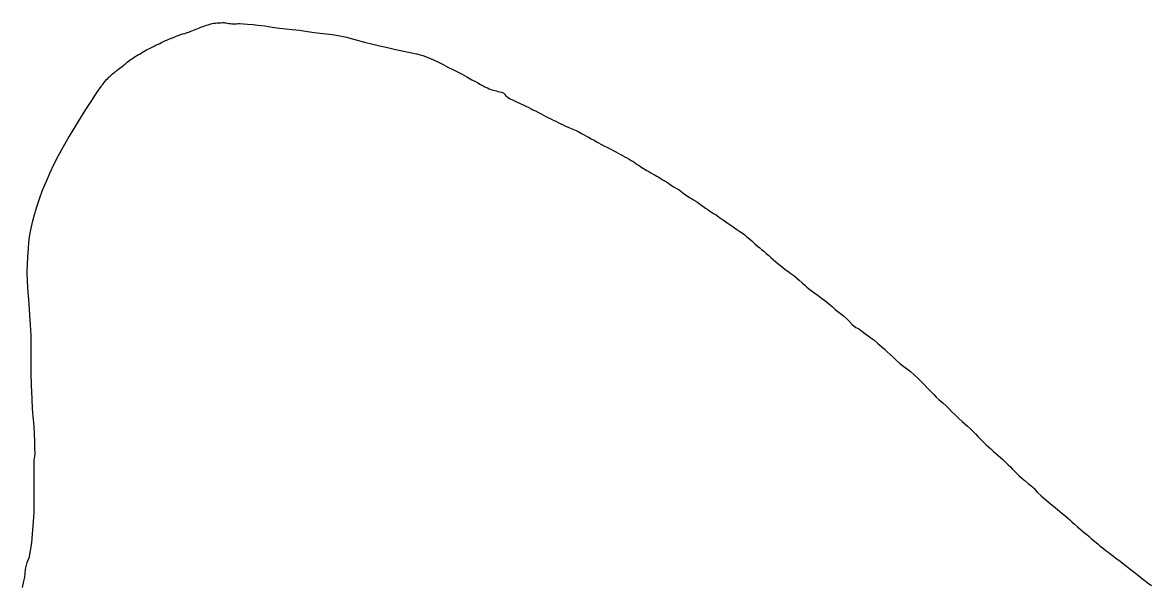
# Model space of a CAD drawing. Header units: inches. Extents: x 11258954 to 11313122, y 3645444 to 3695200.
# Drawn here: x 11305025 to 11310132, y 3669756 to 3672289 of the extents above; entities that cross this region are included whole.
import ezdxf

# ---------------------------------------------------------------- set-up
doc = ezdxf.new("R2010")
doc.units = ezdxf.units.IN
doc.header["$MEASUREMENT"] = 0
for name, color, linetype in [('CorporateLimit', 22, 'Continuous'), ('VotingPrecinct', 233, 'Continuous'), ('Ward', 133, 'Continuous')]:
    doc.layers.add(name, color=color, linetype=linetype)

msp = doc.modelspace()

# ---------------------------------------------------------------- linework, layer by layer
at = {"layer": 'CorporateLimit'}
msp.add_polyline3d([(11305025.25, 3669733, 0), (11305031.625, 3669761.625, 0), (11305035.25, 3669780.3125, 0), (11305039, 3669815.25, 0), (11305045.625, 3669846, 0), (11305056.25, 3669871, 0), (11305061.625, 3669900.4375, 0), (11305066.375, 3669935.5, 0), (11305076.375, 3670051.375, 0), (11305077.5, 3670073.75, 0), (11305078, 3670099.75, 0), (11305077.5, 3670161.75, 0), (11305077.5, 3670202.8125, 0), (11305077.5, 3670234.625, 0), (11305077.5, 3670272.1875, 0), (11305077.5, 3670306.875, 0), (11305082.125, 3670337.9375, 0), (11305081.375, 3670365.8125, 0), (11305080.5, 3670395.125, 0), (11305079.125, 3670426.625, 0), (11305077, 3670463.25, 0), (11305073.75, 3670506.625, 0), (11305070.625, 3670543.4375, 0), (11305068.125, 3670585.9375, 0), (11305065.75, 3670648.875, 0), (11305064.5, 3670704.0625, 0), (11305064.375, 3670755.625, 0), (11305064.75, 3670791.625, 0), (11305064.75, 3670830.0625, 0), (11305063.75, 3670873.3125, 0), (11305061.25, 3670922.0625, 0), (11305058, 3670965, 0), (11305054.375, 3671015, 0), (11305052.9065, 3671035.5, 0), (11305050.5, 3671069, 0), (11305047.375, 3671115.75, 0), (11305046.125, 3671160.3125, 0), (11305046.244, 3671165.6615, 0), (11305046.875, 3671194.0625, 0), (11305049, 3671229.4375, 0), (11305051.875, 3671266.375, 0), (11305054.125, 3671293.9375, 0), (11305057, 3671320.125, 0), (11305062.5, 3671351.0625, 0), (11305071.625, 3671391.1875, 0), (11305080.5, 3671424.6875, 0), (11305089.75, 3671455.5, 0), (11305101.875, 3671491.875, 0), (11305116.125, 3671530.5, 0), (11305133, 3671571.8125, 0), (11305150.125, 3671611.1875, 0), (11305166.875, 3671646.75, 0), (11305188.375, 3671687.6875, 0), (11305210.75, 3671728.25, 0), (11305230.5, 3671762.6875, 0), (11305265.455, 3671821.515, 0), (11305296.2495, 3671872.0385, 0), (11305313.75, 3671899.625, 0), (11305340.875, 3671941.1875, 0), (11305350.8445, 3671956.068, 0), (11305366.25, 3671979.0625, 0), (11305380.5, 3672000, 0), (11305382.5625, 3672002.3125, 0), (11305386.6565, 3672007.375, 0), (11305389.7815, 3672012.125, 0), (11305393.6875, 3672017.125, 0), (11305398.808, 3672023.599, 0), (11305399.125, 3672024, 0), (11305405.1875, 3672031.125, 0), (11305410.3125, 3672036.5625, 0), (11305415.2815, 3672041.3125, 0), (11305420.1875, 3672045.6875, 0), (11305426.3125, 3672051.125, 0), (11305432.719, 3672056.8125, 0), (11305438, 3672061.3125, 0), (11305442.0625, 3672064.5, 0), (11305447.1565, 3672068.5, 0), (11305452.594, 3672072.6875, 0), (11305459.094, 3672077.8125, 0), (11305465.1875, 3672082.5625, 0), (11305471, 3672087.125, 0), (11305476.9375, 3672091.6875, 0), (11305483.094, 3672096.5, 0), (11305488, 3672100.5, 0), (11305491.915, 3672103.848, 0), (11305492.5315, 3672104.375, 0), (11305498.25, 3672109.1875, 0), (11305504.4065, 3672114.125, 0), (11305510.7815, 3672118.875, 0), (11305516.9065, 3672123.1875, 0), (11305522.8125, 3672127.125, 0), (11305528.6875, 3672131.0625, 0), (11305534.875, 3672135.1875, 0), (11305540.219, 3672138.5, 0), (11305547.1565, 3672142.25, 0), (11305555.4065, 3672146.6875, 0), (11305563.8125, 3672151.5, 0), (11305571.125, 3672156.1875, 0), (11305578.094, 3672160.8125, 0), (11305585.219, 3672165.125, 0), (11305592.4375, 3672168.8125, 0), (11305599.844, 3672172.25, 0), (11305605.8125, 3672174.9375, 0), (11305612.1875, 3672178.0625, 0), (11305617.987, 3672181.0665, 0), (11305620.0315, 3672182.125, 0), (11305628.219, 3672186.3125, 0), (11305634.4065, 3672189.25, 0), (11305640.375, 3672192, 0), (11305646.4065, 3672194.9375, 0), (11305653.25, 3672198.5625, 0), (11305659.9375, 3672202.1875, 0), (11305665.219, 3672204.9375, 0), (11305672.0625, 3672207.9375, 0), (11305680.9065, 3672211.5625, 0), (11305690.219, 3672215.125, 0), (11305699.1565, 3672218.5, 0), (11305707.6875, 3672221.6875, 0), (11305716.625, 3672225.3125, 0), (11305725.25, 3672229, 0), (11305733.4375, 3672232.5, 0), (11305740.0315, 3672234.9375, 0), (11305748.4375, 3672237.3125, 0), (11305749.888, 3672237.7135, 0), (11305759.0625, 3672240.25, 0), (11305769.8125, 3672243.5, 0), (11305776.9375, 3672246, 0), (11305783.844, 3672248.6875, 0), (11305791.4375, 3672251.6875, 0), (11305799.0315, 3672254.6875, 0), (11305805.9375, 3672257.4375, 0), (11305811.219, 3672259.5, 0), (11305817.7815, 3672262.125, 0), (11305826.375, 3672265.5, 0), (11305835.219, 3672268.9375, 0), (11305842.625, 3672271.6875, 0), (11305849.875, 3672274.1875, 0), (11305858.0315, 3672276.9375, 0), (11305864.219, 3672279, 0), (11305869.7815, 3672280.75, 0), (11305873.625, 3672281.9375, 0), (11305877.5315, 3672283.0625, 0), (11305883.219, 3672284.5625, 0), (11305889.4375, 3672285.9375, 0), (11305898.094, 3672287, 0), (11305906.094, 3672287.1875, 0), (11305914.625, 3672287.5, 0), (11305922.6875, 3672288.25, 0), (11305930.3125, 3672288.9375, 0), (11305935.844, 3672288.9375, 0), (11305940, 3672288.25, 0), (11305945.719, 3672287.3125, 0), (11305951.844, 3672286.3125, 0), (11305958.9065, 3672285.1875, 0), (11305965.469, 3672284.3125, 0), (11305972.4375, 3672283.75, 0), (11305982.9375, 3672283.5, 0), (11305992.969, 3672283.6875, 0), (11305999.844, 3672284.125, 0), (11306000, 3672284.125, 0), (11306006.8125, 3672284.375, 0), (11306043.3125, 3672282.125, 0), (11306068.1875, 3672280.125, 0), (11306090.0625, 3672277.6875, 0), (11306120.6875, 3672273.5, 0), (11306154.75, 3672268.625, 0), (11306188.0315, 3672264.25, 0), (11306215.75, 3672261.1875, 0), (11306244.25, 3672258.25, 0), (11306278.6565, 3672254.1875, 0), (11306314.25, 3672249.1875, 0), (11306343.6565, 3672244.6875, 0), (11306371.719, 3672240.75, 0), (11306398.0315, 3672237.6875, 0), (11306425.594, 3672234.5, 0), (11306452.5315, 3672230.625, 0), (11306490.219, 3672222.6875, 0), (11306528.219, 3672212.5, 0), (11306572.5625, 3672200.4375, 0), (11306609.1875, 3672191.25, 0), (11306640.6875, 3672183.75, 0), (11306670.5315, 3672176.9375, 0), (11306705.625, 3672169, 0), (11306742.6565, 3672160.8125, 0), (11306778.2815, 3672153.375, 0), (11306806.9065, 3672147.5625, 0), (11306836.4065, 3672139.6875, 0), (11306871.344, 3672126.5, 0), (11306903.125, 3672111.75, 0), (11306928.5, 3672098.625, 0), (11306952.1565, 3672086.25, 0), (11306971.844, 3672076.5625, 0), (11306992.9065, 3672066.375, 0), (11307013.4065, 3672056, 0), (11307035.6875, 3672043.625, 0), (11307058.125, 3672030.5625, 0), (11307073.591, 3672021.809, 0), (11307084.4065, 3672015.6875, 0), (11307097.125, 3672008.4375, 0), (11307108.2815, 3672002.5, 0), (11307113.344, 3672000, 0), (11307119.625, 3671997.25, 0), (11307128.969, 3671993.0625, 0), (11307136.469, 3671989.625, 0), (11307143.0315, 3671986.875, 0), (11307148.469, 3671985.0625, 0), (11307154.844, 3671983.1875, 0), (11307161.219, 3671981.4375, 0), (11307168.469, 3671979.4375, 0), (11307175.6875, 3671977.5, 0), (11307184.219, 3671975.25, 0), (11307190.0625, 3671973.9375, 0), (11307195.0625, 3671972.8125, 0), (11307199.219, 3671971.25, 0), (11307202.125, 3671969.0625, 0), (11307205, 3671966.0625, 0), (11307207.625, 3671962.875, 0), (11307210.6565, 3671959.1875, 0), (11307214.0315, 3671955.75, 0), (11307218.8125, 3671952.0625, 0), (11307231.25, 3671944.4375, 0), (11307241.6565, 3671939.1875, 0), (11307251.219, 3671934.875, 0), (11307260.125, 3671930.625, 0), (11307269.844, 3671925.8125, 0), (11307279.219, 3671921.25, 0), (11307286.1565, 3671918, 0), (11307293.469, 3671914.5625, 0), (11307302.625, 3671910.25, 0), (11307315.344, 3671904.0625, 0), (11307325.5, 3671899.0625, 0), (11307334.4065, 3671894.6875, 0), (11307345.875, 3671889, 0), (11307358.75, 3671882.5, 0), (11307371.219, 3671875.875, 0), (11307381.5, 3671870.125, 0), (11307392.094, 3671864.25, 0), (11307405.1875, 3671857.5, 0), (11307418.094, 3671851.4375, 0), (11307428.844, 3671846.625, 0), (11307438.4065, 3671842.25, 0), (11307448.5, 3671837.1875, 0), (11307459.6565, 3671831.4375, 0), (11307470.7815, 3671825.875, 0), (11307482.0315, 3671820.8125, 0), (11307493.5625, 3671815.9375, 0), (11307507, 3671810.25, 0), (11307529.4375, 3671800.25, 0), (11307538.1875, 3671796.0625, 0), (11307545.5315, 3671792.1875, 0), (11307554.0315, 3671787.5625, 0), (11307562.594, 3671782.875, 0), (11307574, 3671776.6875, 0), (11307585.25, 3671770.625, 0), (11307598.1875, 3671763.5, 0), (11307611, 3671756.25, 0), (11307622.125, 3671749.8125, 0), (11307630.969, 3671744.6875, 0), (11307641.6565, 3671738.8125, 0), (11307655.094, 3671731.75, 0), (11307668.5625, 3671724.875, 0), (11307677.3125, 3671720.4375, 0), (11307686.094, 3671716, 0), (11307696.375, 3671710.6875, 0), (11307709.344, 3671703.8125, 0), (11307720.4375, 3671697.8125, 0), (11307729.969, 3671692.6875, 0), (11307738.9065, 3671687.875, 0), (11307749.1565, 3671682.25, 0), (11307759.344, 3671676.6875, 0), (11307769.0625, 3671671.25, 0), (11307778.6875, 3671665.5, 0), (11307789.9375, 3671658.3125, 0), (11307801.625, 3671650.4375, 0), (11307811.4375, 3671643.6875, 0), (11307820.344, 3671637.6875, 0), (11307826.9375, 3671633.5, 0), (11307834.3125, 3671629.0625, 0), (11307841.5315, 3671624.6875, 0), (11307849.5625, 3671619.8125, 0), (11307857.8125, 3671614.875, 0), (11307867.9375, 3671609.125, 0), (11307878.594, 3671603.4375, 0), (11307887.5315, 3671598.875, 0), (11307895.125, 3671594.6875, 0), (11307903.9065, 3671589.0625, 0), (11307913.875, 3671582.5, 0), (11307923.5315, 3671576.5, 0), (11307928.0315, 3671574, 0), (11307932.7815, 3671571.375, 0), (11307938.5315, 3671567.9375, 0), (11307948.594, 3671561, 0), (11307956.5315, 3671555, 0), (11307963.344, 3671550.125, 0), (11307972.844, 3671544.75, 0), (11307984.125, 3671538.75, 0), (11307994.9375, 3671532.3125, 0), (11308002.875, 3671526.375, 0), (11308010.625, 3671520, 0), (11308020.125, 3671512.6875, 0), (11308032.1565, 3671504.5, 0), (11308042.625, 3671498, 0), (11308052.125, 3671492.5, 0), (11308060.9065, 3671487.3125, 0), (11308070.5625, 3671481.3125, 0), (11308079.719, 3671475.125, 0), (11308086.875, 3671469.875, 0), (11308094.125, 3671464.375, 0), (11308103.125, 3671457.75, 0), (11308115.1565, 3671449.3125, 0), (11308125.25, 3671442.5, 0), (11308133.5, 3671437.125, 0), (11308141.6875, 3671431.875, 0), (11308151.719, 3671425.4375, 0), (11308162.6875, 3671418.5, 0), (11308178.5, 3671407.3125, 0), (11308196.1565, 3671394.9375, 0), (11308217.5, 3671380.125, 0), (11308233.219, 3671369.25, 0), (11308246.375, 3671360.1875, 0), (11308256.875, 3671353.125, 0), (11308270.1875, 3671344.0625, 0), (11308286.375, 3671332.375, 0), (11308294.114, 3671326.415, 0), (11308302.2815, 3671320.125, 0), (11308313.969, 3671310.375, 0), (11308325.344, 3671300.3125, 0), (11308338.6875, 3671288.375, 0), (11308350.4065, 3671278.0625, 0), (11308360.469, 3671269.3125, 0), (11308368.875, 3671262.125, 0), (11308378.2815, 3671254.25, 0), (11308389.5, 3671244.875, 0), (11308400.6565, 3671235.375, 0), (11308410.9375, 3671226.3125, 0), (11308421.125, 3671217.25, 0), (11308433.2815, 3671206.75, 0), (11308449.1565, 3671193.25, 0), (11308462.844, 3671181.75, 0), (11308474.875, 3671172.375, 0), (11308486.844, 3671163.875, 0), (11308500.7815, 3671154.125, 0), (11308514.469, 3671144.1875, 0), (11308526.75, 3671134.375, 0), (11308538.625, 3671123.875, 0), (11308552.4375, 3671111.375, 0), (11308563.8125, 3671101.125, 0), (11308573.625, 3671092.3125, 0), (11308581.25, 3671085.5625, 0), (11308593.094, 3671076.25, 0), (11308608.719, 3671065.0625, 0), (11308624.844, 3671053.75, 0), (11308640.25, 3671042.75, 0), (11308654.969, 3671031.5625, 0), (11308671.625, 3671018, 0), (11308687.969, 3671003.8125, 0), (11308702.0315, 3670991.3125, 0), (11308714.0315, 3670981.5625, 0), (11308725.844, 3670972.9375, 0), (11308739.7815, 3670962.1875, 0), (11308753.219, 3670950.375, 0), (11308766.1565, 3670936.3125, 0), (11308778.8125, 3670922.625, 0), (11308795.219, 3670909.8125, 0), (11308801.875, 3670905.9375, 0), (11308807.969, 3670902.6875, 0), (11308812.8125, 3670900.1875, 0), (11308820.6565, 3670894.8125, 0), (11308829.9375, 3670887.3125, 0), (11308839.4065, 3670879.625, 0), (11308851.25, 3670871, 0), (11308863.0315, 3670863, 0), (11308876.4065, 3670853, 0), (11308891.219, 3670840.4375, 0), (11308893.2245, 3670838.605, 0), (11308903.5315, 3670829.1875, 0), (11308913.4065, 3670820, 0), (11308923.9065, 3670810.6875, 0), (11308936.844, 3670799.25, 0), (11308949.8125, 3670787.4375, 0), (11308963.344, 3670774.375, 0), (11308976.6565, 3670761.625, 0), (11308992.7815, 3670747.8125, 0), (11309006.375, 3670737.3125, 0), (11309018.5, 3670728.4375, 0), (11309028.375, 3670721.4375, 0), (11309042.469, 3670710.3125, 0), (11309058.969, 3670695.625, 0), (11309075.1875, 3670680.25, 0), (11309088.969, 3670666.5625, 0), (11309102.4065, 3670652.75, 0), (11309117.969, 3670636.625, 0), (11309133.594, 3670620.375, 0), (11309138.5925, 3670615.192, 0), (11309147.1565, 3670606.3125, 0), (11309158.7815, 3670594.8125, 0), (11309172.4065, 3670582.4375, 0), (11309188.6565, 3670568, 0), (11309204.5625, 3670553.4375, 0), (11309217.1565, 3670541.0625, 0), (11309229.6875, 3670528.4375, 0), (11309244.75, 3670513.625, 0), (11309261.625, 3670497.5625, 0), (11309276.1565, 3670484.125, 0), (11309288.5625, 3670473.25, 0), (11309299.9065, 3670463.5, 0), (11309313.0625, 3670451.5625, 0), (11309325.75, 3670439.25, 0), (11309336.0625, 3670428.125, 0), (11309346.1565, 3670416.8125, 0), (11309358.344, 3670403.875, 0), (11309372.4065, 3670390.0625, 0), (11309384.7815, 3670378.5, 0), (11309395.1565, 3670369.0625, 0), (11309404.9065, 3670360.25, 0), (11309416.594, 3670349.6875, 0), (11309428.344, 3670339.25, 0), (11309448.0315, 3670321.9375, 0), (11309459.344, 3670311.6875, 0), (11309472.844, 3670299.1875, 0), (11309484.4375, 3670288.375, 0), (11309494.125, 3670278.875, 0), (11309502.3125, 3670270.375, 0), (11309511.75, 3670260.4375, 0), (11309521.3125, 3670250.5, 0), (11309533.25, 3670238.75, 0), (11309545.625, 3670227.5625, 0), (11309560.719, 3670214.875, 0), (11309574.875, 3670203.5625, 0), (11309587, 3670194, 0), (11309596.719, 3670185.6875, 0), (11309601.9065, 3670180.25, 0), (11309607.75, 3670173.3125, 0), (11309613.9065, 3670165.6875, 0), (11309634.0625, 3670147.5, 0), (11309656.4065, 3670127.9375, 0), (11309683.094, 3670105.5, 0), (11309696.3125, 3670094.6875, 0), (11309707.719, 3670085.5, 0), (11309716.6875, 3670078.3125, 0), (11309727, 3670069.75, 0), (11309739.7815, 3670058.8125, 0), (11309752.5, 3670047.6875, 0), (11309762.375, 3670039, 0), (11309772.1875, 3670030.25, 0), (11309783.875, 3670019.9375, 0), (11309798.0315, 3670007.375, 0), (11309810.0315, 3669996.75, 0), (11309820.094, 3669988.125, 0), (11309828.844, 3669981.0625, 0), (11309839.344, 3669972.6875, 0), (11309849.875, 3669964.125, 0), (11309860.25, 3669955.1875, 0), (11309870.375, 3669946.25, 0), (11309882.0625, 3669935.9375, 0), (11309890.75, 3669928.4375, 0), (11309898.4065, 3669921.9375, 0), (11309904.6875, 3669916.75, 0), (11309915.094, 3669908.875, 0), (11309928.0315, 3669899.5, 0), (11309940.875, 3669890.125, 0), (11309941.1515, 3669889.914, 0), (11309950.5315, 3669882.75, 0), (11309960.125, 3669875.1875, 0), (11309971.6565, 3669866.125, 0), (11309990.6875, 3669851.5, 0), (11310006.844, 3669839.3125, 0), (11310019.6565, 3669829.75, 0), (11310035.125, 3669817.875, 0), (11310054.1565, 3669802.8125, 0), (11310073.0625, 3669787.5625, 0), (11310085.4375, 3669777.4375, 0), (11310097.9065, 3669767.5, 0), (11310112.6565, 3669756.125, 0), (11310132.1565, 3669741.625, 0)], dxfattribs=at)
at = {"layer": 'VotingPrecinct'}
msp.add_polyline3d([(11305025.25, 3669733, 0), (11305031.625, 3669761.625, 0), (11305035.25, 3669780.3125, 0), (11305039, 3669815.25, 0), (11305045.625, 3669846, 0), (11305056.25, 3669871, 0), (11305061.625, 3669900.4375, 0), (11305066.375, 3669935.5, 0), (11305076.375, 3670051.375, 0), (11305077.5, 3670073.75, 0), (11305078, 3670099.75, 0), (11305077.5, 3670161.75, 0), (11305077.5, 3670202.8125, 0), (11305077.5, 3670234.625, 0), (11305077.5, 3670272.1875, 0), (11305077.5, 3670306.875, 0), (11305082.125, 3670337.9375, 0), (11305081.375, 3670365.8125, 0), (11305080.5, 3670395.125, 0), (11305079.125, 3670426.625, 0), (11305077, 3670463.25, 0), (11305073.75, 3670506.625, 0), (11305070.625, 3670543.4375, 0), (11305068.125, 3670585.9375, 0), (11305065.75, 3670648.875, 0), (11305064.5, 3670704.0625, 0), (11305064.375, 3670755.625, 0), (11305064.75, 3670791.625, 0), (11305064.75, 3670830.0625, 0), (11305063.75, 3670873.3125, 0), (11305061.25, 3670922.0625, 0), (11305058, 3670965, 0), (11305054.375, 3671015, 0), (11305052.9065, 3671035.5, 0), (11305050.5, 3671069, 0), (11305047.375, 3671115.75, 0), (11305046.125, 3671160.3125, 0), (11305046.244, 3671165.6615, 0), (11305046.875, 3671194.0625, 0), (11305049, 3671229.4375, 0), (11305051.875, 3671266.375, 0), (11305054.125, 3671293.9375, 0), (11305057, 3671320.125, 0), (11305062.5, 3671351.0625, 0), (11305071.625, 3671391.1875, 0), (11305080.5, 3671424.6875, 0), (11305089.75, 3671455.5, 0), (11305101.875, 3671491.875, 0), (11305116.125, 3671530.5, 0), (11305133, 3671571.8125, 0), (11305150.125, 3671611.1875, 0), (11305166.875, 3671646.75, 0), (11305188.375, 3671687.6875, 0), (11305210.75, 3671728.25, 0), (11305230.5, 3671762.6875, 0), (11305265.455, 3671821.515, 0), (11305296.2495, 3671872.0385, 0), (11305313.75, 3671899.625, 0), (11305340.875, 3671941.1875, 0), (11305350.8445, 3671956.068, 0), (11305366.25, 3671979.0625, 0), (11305380.5, 3672000, 0), (11305382.5625, 3672002.3125, 0), (11305386.6565, 3672007.375, 0), (11305389.7815, 3672012.125, 0), (11305393.6875, 3672017.125, 0), (11305398.808, 3672023.599, 0), (11305399.125, 3672024, 0), (11305405.1875, 3672031.125, 0), (11305410.3125, 3672036.5625, 0), (11305415.2815, 3672041.3125, 0), (11305420.1875, 3672045.6875, 0), (11305426.3125, 3672051.125, 0), (11305432.719, 3672056.8125, 0), (11305438, 3672061.3125, 0), (11305442.0625, 3672064.5, 0), (11305447.1565, 3672068.5, 0), (11305452.594, 3672072.6875, 0), (11305459.094, 3672077.8125, 0), (11305465.1875, 3672082.5625, 0), (11305471, 3672087.125, 0), (11305476.9375, 3672091.6875, 0), (11305483.094, 3672096.5, 0), (11305488, 3672100.5, 0), (11305491.915, 3672103.848, 0), (11305492.5315, 3672104.375, 0), (11305498.25, 3672109.1875, 0), (11305504.4065, 3672114.125, 0), (11305510.7815, 3672118.875, 0), (11305516.9065, 3672123.1875, 0), (11305522.8125, 3672127.125, 0), (11305528.6875, 3672131.0625, 0), (11305534.875, 3672135.1875, 0), (11305540.219, 3672138.5, 0), (11305547.1565, 3672142.25, 0), (11305555.4065, 3672146.6875, 0), (11305563.8125, 3672151.5, 0), (11305571.125, 3672156.1875, 0), (11305578.094, 3672160.8125, 0), (11305585.219, 3672165.125, 0), (11305592.4375, 3672168.8125, 0), (11305599.844, 3672172.25, 0), (11305605.8125, 3672174.9375, 0), (11305612.1875, 3672178.0625, 0), (11305617.987, 3672181.0665, 0), (11305620.0315, 3672182.125, 0), (11305628.219, 3672186.3125, 0), (11305634.4065, 3672189.25, 0), (11305640.375, 3672192, 0), (11305646.4065, 3672194.9375, 0), (11305653.25, 3672198.5625, 0), (11305659.9375, 3672202.1875, 0), (11305665.219, 3672204.9375, 0), (11305672.0625, 3672207.9375, 0), (11305680.9065, 3672211.5625, 0), (11305690.219, 3672215.125, 0), (11305699.1565, 3672218.5, 0), (11305707.6875, 3672221.6875, 0), (11305716.625, 3672225.3125, 0), (11305725.25, 3672229, 0), (11305733.4375, 3672232.5, 0), (11305740.0315, 3672234.9375, 0), (11305748.4375, 3672237.3125, 0), (11305749.888, 3672237.7135, 0), (11305759.0625, 3672240.25, 0), (11305769.8125, 3672243.5, 0), (11305776.9375, 3672246, 0), (11305783.844, 3672248.6875, 0), (11305791.4375, 3672251.6875, 0), (11305799.0315, 3672254.6875, 0), (11305805.9375, 3672257.4375, 0), (11305811.219, 3672259.5, 0), (11305817.7815, 3672262.125, 0), (11305826.375, 3672265.5, 0), (11305835.219, 3672268.9375, 0), (11305842.625, 3672271.6875, 0), (11305849.875, 3672274.1875, 0), (11305858.0315, 3672276.9375, 0), (11305864.219, 3672279, 0), (11305869.7815, 3672280.75, 0), (11305873.625, 3672281.9375, 0), (11305877.5315, 3672283.0625, 0), (11305883.219, 3672284.5625, 0), (11305889.4375, 3672285.9375, 0), (11305898.094, 3672287, 0), (11305906.094, 3672287.1875, 0), (11305914.625, 3672287.5, 0), (11305922.6875, 3672288.25, 0), (11305930.3125, 3672288.9375, 0), (11305935.844, 3672288.9375, 0), (11305940, 3672288.25, 0), (11305945.719, 3672287.3125, 0), (11305951.844, 3672286.3125, 0), (11305958.9065, 3672285.1875, 0), (11305965.469, 3672284.3125, 0), (11305972.4375, 3672283.75, 0), (11305982.9375, 3672283.5, 0), (11305992.969, 3672283.6875, 0), (11305999.844, 3672284.125, 0), (11306000, 3672284.125, 0), (11306006.8125, 3672284.375, 0), (11306043.3125, 3672282.125, 0), (11306068.1875, 3672280.125, 0), (11306090.0625, 3672277.6875, 0), (11306120.6875, 3672273.5, 0), (11306154.75, 3672268.625, 0), (11306188.0315, 3672264.25, 0), (11306215.75, 3672261.1875, 0), (11306244.25, 3672258.25, 0), (11306278.6565, 3672254.1875, 0), (11306314.25, 3672249.1875, 0), (11306343.6565, 3672244.6875, 0), (11306371.719, 3672240.75, 0), (11306398.0315, 3672237.6875, 0), (11306425.594, 3672234.5, 0), (11306452.5315, 3672230.625, 0), (11306490.219, 3672222.6875, 0), (11306528.219, 3672212.5, 0), (11306572.5625, 3672200.4375, 0), (11306609.1875, 3672191.25, 0), (11306640.6875, 3672183.75, 0), (11306670.5315, 3672176.9375, 0), (11306705.625, 3672169, 0), (11306742.6565, 3672160.8125, 0), (11306778.2815, 3672153.375, 0), (11306806.9065, 3672147.5625, 0), (11306836.4065, 3672139.6875, 0), (11306871.344, 3672126.5, 0), (11306903.125, 3672111.75, 0), (11306928.5, 3672098.625, 0), (11306952.1565, 3672086.25, 0), (11306971.844, 3672076.5625, 0), (11306992.9065, 3672066.375, 0), (11307013.4065, 3672056, 0), (11307035.6875, 3672043.625, 0), (11307058.125, 3672030.5625, 0), (11307073.591, 3672021.809, 0), (11307084.4065, 3672015.6875, 0), (11307097.125, 3672008.4375, 0), (11307108.2815, 3672002.5, 0), (11307113.344, 3672000, 0), (11307119.625, 3671997.25, 0), (11307128.969, 3671993.0625, 0), (11307136.469, 3671989.625, 0), (11307143.0315, 3671986.875, 0), (11307148.469, 3671985.0625, 0), (11307154.844, 3671983.1875, 0), (11307161.219, 3671981.4375, 0), (11307168.469, 3671979.4375, 0), (11307175.6875, 3671977.5, 0), (11307184.219, 3671975.25, 0), (11307190.0625, 3671973.9375, 0), (11307195.0625, 3671972.8125, 0), (11307199.219, 3671971.25, 0), (11307202.125, 3671969.0625, 0), (11307205, 3671966.0625, 0), (11307207.625, 3671962.875, 0), (11307210.6565, 3671959.1875, 0), (11307214.0315, 3671955.75, 0), (11307218.8125, 3671952.0625, 0), (11307231.25, 3671944.4375, 0), (11307241.6565, 3671939.1875, 0), (11307251.219, 3671934.875, 0), (11307260.125, 3671930.625, 0), (11307269.844, 3671925.8125, 0), (11307279.219, 3671921.25, 0), (11307286.1565, 3671918, 0), (11307293.469, 3671914.5625, 0), (11307302.625, 3671910.25, 0), (11307315.344, 3671904.0625, 0), (11307325.5, 3671899.0625, 0), (11307334.4065, 3671894.6875, 0), (11307345.875, 3671889, 0), (11307358.75, 3671882.5, 0), (11307371.219, 3671875.875, 0), (11307381.5, 3671870.125, 0), (11307392.094, 3671864.25, 0), (11307405.1875, 3671857.5, 0), (11307418.094, 3671851.4375, 0), (11307428.844, 3671846.625, 0), (11307438.4065, 3671842.25, 0), (11307448.5, 3671837.1875, 0), (11307459.6565, 3671831.4375, 0), (11307470.7815, 3671825.875, 0), (11307482.0315, 3671820.8125, 0), (11307493.5625, 3671815.9375, 0), (11307507, 3671810.25, 0), (11307529.4375, 3671800.25, 0), (11307538.1875, 3671796.0625, 0), (11307545.5315, 3671792.1875, 0), (11307554.0315, 3671787.5625, 0), (11307562.594, 3671782.875, 0), (11307574, 3671776.6875, 0), (11307585.25, 3671770.625, 0), (11307598.1875, 3671763.5, 0), (11307611, 3671756.25, 0), (11307622.125, 3671749.8125, 0), (11307630.969, 3671744.6875, 0), (11307641.6565, 3671738.8125, 0), (11307655.094, 3671731.75, 0), (11307668.5625, 3671724.875, 0), (11307677.3125, 3671720.4375, 0), (11307686.094, 3671716, 0), (11307696.375, 3671710.6875, 0), (11307709.344, 3671703.8125, 0), (11307720.4375, 3671697.8125, 0), (11307729.969, 3671692.6875, 0), (11307738.9065, 3671687.875, 0), (11307749.1565, 3671682.25, 0), (11307759.344, 3671676.6875, 0), (11307769.0625, 3671671.25, 0), (11307778.6875, 3671665.5, 0), (11307789.9375, 3671658.3125, 0), (11307801.625, 3671650.4375, 0), (11307811.4375, 3671643.6875, 0), (11307820.344, 3671637.6875, 0), (11307826.9375, 3671633.5, 0), (11307834.3125, 3671629.0625, 0), (11307841.5315, 3671624.6875, 0), (11307849.5625, 3671619.8125, 0), (11307857.8125, 3671614.875, 0), (11307867.9375, 3671609.125, 0), (11307878.594, 3671603.4375, 0), (11307887.5315, 3671598.875, 0), (11307895.125, 3671594.6875, 0), (11307903.9065, 3671589.0625, 0), (11307913.875, 3671582.5, 0), (11307923.5315, 3671576.5, 0), (11307928.0315, 3671574, 0), (11307932.7815, 3671571.375, 0), (11307938.5315, 3671567.9375, 0), (11307948.594, 3671561, 0), (11307956.5315, 3671555, 0), (11307963.344, 3671550.125, 0), (11307972.844, 3671544.75, 0), (11307984.125, 3671538.75, 0), (11307994.9375, 3671532.3125, 0), (11308002.875, 3671526.375, 0), (11308010.625, 3671520, 0), (11308020.125, 3671512.6875, 0), (11308032.1565, 3671504.5, 0), (11308042.625, 3671498, 0), (11308052.125, 3671492.5, 0), (11308060.9065, 3671487.3125, 0), (11308070.5625, 3671481.3125, 0), (11308079.719, 3671475.125, 0), (11308086.875, 3671469.875, 0), (11308094.125, 3671464.375, 0), (11308103.125, 3671457.75, 0), (11308115.1565, 3671449.3125, 0), (11308125.25, 3671442.5, 0), (11308133.5, 3671437.125, 0), (11308141.6875, 3671431.875, 0), (11308151.719, 3671425.4375, 0), (11308162.6875, 3671418.5, 0), (11308178.5, 3671407.3125, 0), (11308196.1565, 3671394.9375, 0), (11308217.5, 3671380.125, 0), (11308233.219, 3671369.25, 0), (11308246.375, 3671360.1875, 0), (11308256.875, 3671353.125, 0), (11308270.1875, 3671344.0625, 0), (11308286.375, 3671332.375, 0), (11308294.114, 3671326.415, 0), (11308302.2815, 3671320.125, 0), (11308313.969, 3671310.375, 0), (11308325.344, 3671300.3125, 0), (11308338.6875, 3671288.375, 0), (11308350.4065, 3671278.0625, 0), (11308360.469, 3671269.3125, 0), (11308368.875, 3671262.125, 0), (11308378.2815, 3671254.25, 0), (11308389.5, 3671244.875, 0), (11308400.6565, 3671235.375, 0), (11308410.9375, 3671226.3125, 0), (11308421.125, 3671217.25, 0), (11308433.2815, 3671206.75, 0), (11308449.1565, 3671193.25, 0), (11308462.844, 3671181.75, 0), (11308474.875, 3671172.375, 0), (11308486.844, 3671163.875, 0), (11308500.7815, 3671154.125, 0), (11308514.469, 3671144.1875, 0), (11308526.75, 3671134.375, 0), (11308538.625, 3671123.875, 0), (11308552.4375, 3671111.375, 0), (11308563.8125, 3671101.125, 0), (11308573.625, 3671092.3125, 0), (11308581.25, 3671085.5625, 0), (11308593.094, 3671076.25, 0), (11308608.719, 3671065.0625, 0), (11308624.844, 3671053.75, 0), (11308640.25, 3671042.75, 0), (11308654.969, 3671031.5625, 0), (11308671.625, 3671018, 0), (11308687.969, 3671003.8125, 0), (11308702.0315, 3670991.3125, 0), (11308714.0315, 3670981.5625, 0), (11308725.844, 3670972.9375, 0), (11308739.7815, 3670962.1875, 0), (11308753.219, 3670950.375, 0), (11308766.1565, 3670936.3125, 0), (11308778.8125, 3670922.625, 0), (11308795.219, 3670909.8125, 0), (11308801.875, 3670905.9375, 0), (11308807.969, 3670902.6875, 0), (11308812.8125, 3670900.1875, 0), (11308820.6565, 3670894.8125, 0), (11308829.9375, 3670887.3125, 0), (11308839.4065, 3670879.625, 0), (11308851.25, 3670871, 0), (11308863.0315, 3670863, 0), (11308876.4065, 3670853, 0), (11308891.219, 3670840.4375, 0), (11308893.2245, 3670838.605, 0), (11308903.5315, 3670829.1875, 0), (11308913.4065, 3670820, 0), (11308923.9065, 3670810.6875, 0), (11308936.844, 3670799.25, 0), (11308949.8125, 3670787.4375, 0), (11308963.344, 3670774.375, 0), (11308976.6565, 3670761.625, 0), (11308992.7815, 3670747.8125, 0), (11309006.375, 3670737.3125, 0), (11309018.5, 3670728.4375, 0), (11309028.375, 3670721.4375, 0), (11309042.469, 3670710.3125, 0), (11309058.969, 3670695.625, 0), (11309075.1875, 3670680.25, 0), (11309088.969, 3670666.5625, 0), (11309102.4065, 3670652.75, 0), (11309117.969, 3670636.625, 0), (11309133.594, 3670620.375, 0), (11309138.5925, 3670615.192, 0), (11309147.1565, 3670606.3125, 0), (11309158.7815, 3670594.8125, 0), (11309172.4065, 3670582.4375, 0), (11309188.6565, 3670568, 0), (11309204.5625, 3670553.4375, 0), (11309217.1565, 3670541.0625, 0), (11309229.6875, 3670528.4375, 0), (11309244.75, 3670513.625, 0), (11309261.625, 3670497.5625, 0), (11309276.1565, 3670484.125, 0), (11309288.5625, 3670473.25, 0), (11309299.9065, 3670463.5, 0), (11309313.0625, 3670451.5625, 0), (11309325.75, 3670439.25, 0), (11309336.0625, 3670428.125, 0), (11309346.1565, 3670416.8125, 0), (11309358.344, 3670403.875, 0), (11309372.4065, 3670390.0625, 0), (11309384.7815, 3670378.5, 0), (11309395.1565, 3670369.0625, 0), (11309404.9065, 3670360.25, 0), (11309416.594, 3670349.6875, 0), (11309428.344, 3670339.25, 0), (11309448.0315, 3670321.9375, 0), (11309459.344, 3670311.6875, 0), (11309472.844, 3670299.1875, 0), (11309484.4375, 3670288.375, 0), (11309494.125, 3670278.875, 0), (11309502.3125, 3670270.375, 0), (11309511.75, 3670260.4375, 0), (11309521.3125, 3670250.5, 0), (11309533.25, 3670238.75, 0), (11309545.625, 3670227.5625, 0), (11309560.719, 3670214.875, 0), (11309574.875, 3670203.5625, 0), (11309587, 3670194, 0), (11309596.719, 3670185.6875, 0), (11309601.9065, 3670180.25, 0), (11309607.75, 3670173.3125, 0), (11309613.9065, 3670165.6875, 0), (11309634.0625, 3670147.5, 0), (11309656.4065, 3670127.9375, 0), (11309683.094, 3670105.5, 0), (11309696.3125, 3670094.6875, 0), (11309707.719, 3670085.5, 0), (11309716.6875, 3670078.3125, 0), (11309727, 3670069.75, 0), (11309739.7815, 3670058.8125, 0), (11309752.5, 3670047.6875, 0), (11309762.375, 3670039, 0), (11309772.1875, 3670030.25, 0), (11309783.875, 3670019.9375, 0), (11309798.0315, 3670007.375, 0), (11309810.0315, 3669996.75, 0), (11309820.094, 3669988.125, 0), (11309828.844, 3669981.0625, 0), (11309839.344, 3669972.6875, 0), (11309849.875, 3669964.125, 0), (11309860.25, 3669955.1875, 0), (11309870.375, 3669946.25, 0), (11309882.0625, 3669935.9375, 0), (11309890.75, 3669928.4375, 0), (11309898.4065, 3669921.9375, 0), (11309904.6875, 3669916.75, 0), (11309915.094, 3669908.875, 0), (11309928.0315, 3669899.5, 0), (11309940.875, 3669890.125, 0), (11309941.1515, 3669889.914, 0), (11309950.5315, 3669882.75, 0), (11309960.125, 3669875.1875, 0), (11309971.6565, 3669866.125, 0), (11309990.6875, 3669851.5, 0), (11310006.844, 3669839.3125, 0), (11310019.6565, 3669829.75, 0), (11310035.125, 3669817.875, 0), (11310054.1565, 3669802.8125, 0), (11310073.0625, 3669787.5625, 0), (11310085.4375, 3669777.4375, 0), (11310097.9065, 3669767.5, 0), (11310112.6565, 3669756.125, 0), (11310132.1565, 3669741.625, 0)], dxfattribs=at)
at = {"layer": 'Ward'}
msp.add_polyline3d([(11305025.25, 3669733, 0), (11305031.625, 3669761.625, 0), (11305035.25, 3669780.3125, 0), (11305039, 3669815.25, 0), (11305045.625, 3669846, 0), (11305056.25, 3669871, 0), (11305061.625, 3669900.4375, 0), (11305066.375, 3669935.5, 0), (11305076.375, 3670051.375, 0), (11305077.5, 3670073.75, 0), (11305078, 3670099.75, 0), (11305077.5, 3670161.75, 0), (11305077.5, 3670202.8125, 0), (11305077.5, 3670234.625, 0), (11305077.5, 3670272.1875, 0), (11305077.5, 3670306.875, 0), (11305082.125, 3670337.9375, 0), (11305081.375, 3670365.8125, 0), (11305080.5, 3670395.125, 0), (11305079.125, 3670426.625, 0), (11305077, 3670463.25, 0), (11305073.75, 3670506.625, 0), (11305070.625, 3670543.4375, 0), (11305068.125, 3670585.9375, 0), (11305065.75, 3670648.875, 0), (11305064.5, 3670704.0625, 0), (11305064.375, 3670755.625, 0), (11305064.75, 3670791.625, 0), (11305064.75, 3670830.0625, 0), (11305063.75, 3670873.3125, 0), (11305061.25, 3670922.0625, 0), (11305058, 3670965, 0), (11305054.375, 3671015, 0), (11305052.9065, 3671035.5, 0), (11305050.5, 3671069, 0), (11305047.375, 3671115.75, 0), (11305046.125, 3671160.3125, 0), (11305046.244, 3671165.6615, 0), (11305046.875, 3671194.0625, 0), (11305049, 3671229.4375, 0), (11305051.875, 3671266.375, 0), (11305054.125, 3671293.9375, 0), (11305057, 3671320.125, 0), (11305062.5, 3671351.0625, 0), (11305071.625, 3671391.1875, 0), (11305080.5, 3671424.6875, 0), (11305089.75, 3671455.5, 0), (11305101.875, 3671491.875, 0), (11305116.125, 3671530.5, 0), (11305133, 3671571.8125, 0), (11305150.125, 3671611.1875, 0), (11305166.875, 3671646.75, 0), (11305188.375, 3671687.6875, 0), (11305210.75, 3671728.25, 0), (11305230.5, 3671762.6875, 0), (11305265.455, 3671821.515, 0), (11305296.2495, 3671872.0385, 0), (11305313.75, 3671899.625, 0), (11305340.875, 3671941.1875, 0), (11305350.8445, 3671956.068, 0), (11305366.25, 3671979.0625, 0), (11305380.5, 3672000, 0), (11305382.5625, 3672002.3125, 0), (11305386.6565, 3672007.375, 0), (11305389.7815, 3672012.125, 0), (11305393.6875, 3672017.125, 0), (11305398.808, 3672023.599, 0), (11305399.125, 3672024, 0), (11305405.1875, 3672031.125, 0), (11305410.3125, 3672036.5625, 0), (11305415.2815, 3672041.3125, 0), (11305420.1875, 3672045.6875, 0), (11305426.3125, 3672051.125, 0), (11305432.719, 3672056.8125, 0), (11305438, 3672061.3125, 0), (11305442.0625, 3672064.5, 0), (11305447.1565, 3672068.5, 0), (11305452.594, 3672072.6875, 0), (11305459.094, 3672077.8125, 0), (11305465.1875, 3672082.5625, 0), (11305471, 3672087.125, 0), (11305476.9375, 3672091.6875, 0), (11305483.094, 3672096.5, 0), (11305488, 3672100.5, 0), (11305491.915, 3672103.848, 0), (11305492.5315, 3672104.375, 0), (11305498.25, 3672109.1875, 0), (11305504.4065, 3672114.125, 0), (11305510.7815, 3672118.875, 0), (11305516.9065, 3672123.1875, 0), (11305522.8125, 3672127.125, 0), (11305528.6875, 3672131.0625, 0), (11305534.875, 3672135.1875, 0), (11305540.219, 3672138.5, 0), (11305547.1565, 3672142.25, 0), (11305555.4065, 3672146.6875, 0), (11305563.8125, 3672151.5, 0), (11305571.125, 3672156.1875, 0), (11305578.094, 3672160.8125, 0), (11305585.219, 3672165.125, 0), (11305592.4375, 3672168.8125, 0), (11305599.844, 3672172.25, 0), (11305605.8125, 3672174.9375, 0), (11305612.1875, 3672178.0625, 0), (11305617.987, 3672181.0665, 0), (11305620.0315, 3672182.125, 0), (11305628.219, 3672186.3125, 0), (11305634.4065, 3672189.25, 0), (11305640.375, 3672192, 0), (11305646.4065, 3672194.9375, 0), (11305653.25, 3672198.5625, 0), (11305659.9375, 3672202.1875, 0), (11305665.219, 3672204.9375, 0), (11305672.0625, 3672207.9375, 0), (11305680.9065, 3672211.5625, 0), (11305690.219, 3672215.125, 0), (11305699.1565, 3672218.5, 0), (11305707.6875, 3672221.6875, 0), (11305716.625, 3672225.3125, 0), (11305725.25, 3672229, 0), (11305733.4375, 3672232.5, 0), (11305740.0315, 3672234.9375, 0), (11305748.4375, 3672237.3125, 0), (11305749.888, 3672237.7135, 0), (11305759.0625, 3672240.25, 0), (11305769.8125, 3672243.5, 0), (11305776.9375, 3672246, 0), (11305783.844, 3672248.6875, 0), (11305791.4375, 3672251.6875, 0), (11305799.0315, 3672254.6875, 0), (11305805.9375, 3672257.4375, 0), (11305811.219, 3672259.5, 0), (11305817.7815, 3672262.125, 0), (11305826.375, 3672265.5, 0), (11305835.219, 3672268.9375, 0), (11305842.625, 3672271.6875, 0), (11305849.875, 3672274.1875, 0), (11305858.0315, 3672276.9375, 0), (11305864.219, 3672279, 0), (11305869.7815, 3672280.75, 0), (11305873.625, 3672281.9375, 0), (11305877.5315, 3672283.0625, 0), (11305883.219, 3672284.5625, 0), (11305889.4375, 3672285.9375, 0), (11305898.094, 3672287, 0), (11305906.094, 3672287.1875, 0), (11305914.625, 3672287.5, 0), (11305922.6875, 3672288.25, 0), (11305930.3125, 3672288.9375, 0), (11305935.844, 3672288.9375, 0), (11305940, 3672288.25, 0), (11305945.719, 3672287.3125, 0), (11305951.844, 3672286.3125, 0), (11305958.9065, 3672285.1875, 0), (11305965.469, 3672284.3125, 0), (11305972.4375, 3672283.75, 0), (11305982.9375, 3672283.5, 0), (11305992.969, 3672283.6875, 0), (11305999.844, 3672284.125, 0), (11306000, 3672284.125, 0), (11306006.8125, 3672284.375, 0), (11306043.3125, 3672282.125, 0), (11306068.1875, 3672280.125, 0), (11306090.0625, 3672277.6875, 0), (11306120.6875, 3672273.5, 0), (11306154.75, 3672268.625, 0), (11306188.0315, 3672264.25, 0), (11306215.75, 3672261.1875, 0), (11306244.25, 3672258.25, 0), (11306278.6565, 3672254.1875, 0), (11306314.25, 3672249.1875, 0), (11306343.6565, 3672244.6875, 0), (11306371.719, 3672240.75, 0), (11306398.0315, 3672237.6875, 0), (11306425.594, 3672234.5, 0), (11306452.5315, 3672230.625, 0), (11306490.219, 3672222.6875, 0), (11306528.219, 3672212.5, 0), (11306572.5625, 3672200.4375, 0), (11306609.1875, 3672191.25, 0), (11306640.6875, 3672183.75, 0), (11306670.5315, 3672176.9375, 0), (11306705.625, 3672169, 0), (11306742.6565, 3672160.8125, 0), (11306778.2815, 3672153.375, 0), (11306806.9065, 3672147.5625, 0), (11306836.4065, 3672139.6875, 0), (11306871.344, 3672126.5, 0), (11306903.125, 3672111.75, 0), (11306928.5, 3672098.625, 0), (11306952.1565, 3672086.25, 0), (11306971.844, 3672076.5625, 0), (11306992.9065, 3672066.375, 0), (11307013.4065, 3672056, 0), (11307035.6875, 3672043.625, 0), (11307058.125, 3672030.5625, 0), (11307073.591, 3672021.809, 0), (11307084.4065, 3672015.6875, 0), (11307097.125, 3672008.4375, 0), (11307108.2815, 3672002.5, 0), (11307113.344, 3672000, 0), (11307119.625, 3671997.25, 0), (11307128.969, 3671993.0625, 0), (11307136.469, 3671989.625, 0), (11307143.0315, 3671986.875, 0), (11307148.469, 3671985.0625, 0), (11307154.844, 3671983.1875, 0), (11307161.219, 3671981.4375, 0), (11307168.469, 3671979.4375, 0), (11307175.6875, 3671977.5, 0), (11307184.219, 3671975.25, 0), (11307190.0625, 3671973.9375, 0), (11307195.0625, 3671972.8125, 0), (11307199.219, 3671971.25, 0), (11307202.125, 3671969.0625, 0), (11307205, 3671966.0625, 0), (11307207.625, 3671962.875, 0), (11307210.6565, 3671959.1875, 0), (11307214.0315, 3671955.75, 0), (11307218.8125, 3671952.0625, 0), (11307231.25, 3671944.4375, 0), (11307241.6565, 3671939.1875, 0), (11307251.219, 3671934.875, 0), (11307260.125, 3671930.625, 0), (11307269.844, 3671925.8125, 0), (11307279.219, 3671921.25, 0), (11307286.1565, 3671918, 0), (11307293.469, 3671914.5625, 0), (11307302.625, 3671910.25, 0), (11307315.344, 3671904.0625, 0), (11307325.5, 3671899.0625, 0), (11307334.4065, 3671894.6875, 0), (11307345.875, 3671889, 0), (11307358.75, 3671882.5, 0), (11307371.219, 3671875.875, 0), (11307381.5, 3671870.125, 0), (11307392.094, 3671864.25, 0), (11307405.1875, 3671857.5, 0), (11307418.094, 3671851.4375, 0), (11307428.844, 3671846.625, 0), (11307438.4065, 3671842.25, 0), (11307448.5, 3671837.1875, 0), (11307459.6565, 3671831.4375, 0), (11307470.7815, 3671825.875, 0), (11307482.0315, 3671820.8125, 0), (11307493.5625, 3671815.9375, 0), (11307507, 3671810.25, 0), (11307529.4375, 3671800.25, 0), (11307538.1875, 3671796.0625, 0), (11307545.5315, 3671792.1875, 0), (11307554.0315, 3671787.5625, 0), (11307562.594, 3671782.875, 0), (11307574, 3671776.6875, 0), (11307585.25, 3671770.625, 0), (11307598.1875, 3671763.5, 0), (11307611, 3671756.25, 0), (11307622.125, 3671749.8125, 0), (11307630.969, 3671744.6875, 0), (11307641.6565, 3671738.8125, 0), (11307655.094, 3671731.75, 0), (11307668.5625, 3671724.875, 0), (11307677.3125, 3671720.4375, 0), (11307686.094, 3671716, 0), (11307696.375, 3671710.6875, 0), (11307709.344, 3671703.8125, 0), (11307720.4375, 3671697.8125, 0), (11307729.969, 3671692.6875, 0), (11307738.9065, 3671687.875, 0), (11307749.1565, 3671682.25, 0), (11307759.344, 3671676.6875, 0), (11307769.0625, 3671671.25, 0), (11307778.6875, 3671665.5, 0), (11307789.9375, 3671658.3125, 0), (11307801.625, 3671650.4375, 0), (11307811.4375, 3671643.6875, 0), (11307820.344, 3671637.6875, 0), (11307826.9375, 3671633.5, 0), (11307834.3125, 3671629.0625, 0), (11307841.5315, 3671624.6875, 0), (11307849.5625, 3671619.8125, 0), (11307857.8125, 3671614.875, 0), (11307867.9375, 3671609.125, 0), (11307878.594, 3671603.4375, 0), (11307887.5315, 3671598.875, 0), (11307895.125, 3671594.6875, 0), (11307903.9065, 3671589.0625, 0), (11307913.875, 3671582.5, 0), (11307923.5315, 3671576.5, 0), (11307928.0315, 3671574, 0), (11307932.7815, 3671571.375, 0), (11307938.5315, 3671567.9375, 0), (11307948.594, 3671561, 0), (11307956.5315, 3671555, 0), (11307963.344, 3671550.125, 0), (11307972.844, 3671544.75, 0), (11307984.125, 3671538.75, 0), (11307994.9375, 3671532.3125, 0), (11308002.875, 3671526.375, 0), (11308010.625, 3671520, 0), (11308020.125, 3671512.6875, 0), (11308032.1565, 3671504.5, 0), (11308042.625, 3671498, 0), (11308052.125, 3671492.5, 0), (11308060.9065, 3671487.3125, 0), (11308070.5625, 3671481.3125, 0), (11308079.719, 3671475.125, 0), (11308086.875, 3671469.875, 0), (11308094.125, 3671464.375, 0), (11308103.125, 3671457.75, 0), (11308115.1565, 3671449.3125, 0), (11308125.25, 3671442.5, 0), (11308133.5, 3671437.125, 0), (11308141.6875, 3671431.875, 0), (11308151.719, 3671425.4375, 0), (11308162.6875, 3671418.5, 0), (11308178.5, 3671407.3125, 0), (11308196.1565, 3671394.9375, 0), (11308217.5, 3671380.125, 0), (11308233.219, 3671369.25, 0), (11308246.375, 3671360.1875, 0), (11308256.875, 3671353.125, 0), (11308270.1875, 3671344.0625, 0), (11308286.375, 3671332.375, 0), (11308294.114, 3671326.415, 0), (11308302.2815, 3671320.125, 0), (11308313.969, 3671310.375, 0), (11308325.344, 3671300.3125, 0), (11308338.6875, 3671288.375, 0), (11308350.4065, 3671278.0625, 0), (11308360.469, 3671269.3125, 0), (11308368.875, 3671262.125, 0), (11308378.2815, 3671254.25, 0), (11308389.5, 3671244.875, 0), (11308400.6565, 3671235.375, 0), (11308410.9375, 3671226.3125, 0), (11308421.125, 3671217.25, 0), (11308433.2815, 3671206.75, 0), (11308449.1565, 3671193.25, 0), (11308462.844, 3671181.75, 0), (11308474.875, 3671172.375, 0), (11308486.844, 3671163.875, 0), (11308500.7815, 3671154.125, 0), (11308514.469, 3671144.1875, 0), (11308526.75, 3671134.375, 0), (11308538.625, 3671123.875, 0), (11308552.4375, 3671111.375, 0), (11308563.8125, 3671101.125, 0), (11308573.625, 3671092.3125, 0), (11308581.25, 3671085.5625, 0), (11308593.094, 3671076.25, 0), (11308608.719, 3671065.0625, 0), (11308624.844, 3671053.75, 0), (11308640.25, 3671042.75, 0), (11308654.969, 3671031.5625, 0), (11308671.625, 3671018, 0), (11308687.969, 3671003.8125, 0), (11308702.0315, 3670991.3125, 0), (11308714.0315, 3670981.5625, 0), (11308725.844, 3670972.9375, 0), (11308739.7815, 3670962.1875, 0), (11308753.219, 3670950.375, 0), (11308766.1565, 3670936.3125, 0), (11308778.8125, 3670922.625, 0), (11308795.219, 3670909.8125, 0), (11308801.875, 3670905.9375, 0), (11308807.969, 3670902.6875, 0), (11308812.8125, 3670900.1875, 0), (11308820.6565, 3670894.8125, 0), (11308829.9375, 3670887.3125, 0), (11308839.4065, 3670879.625, 0), (11308851.25, 3670871, 0), (11308863.0315, 3670863, 0), (11308876.4065, 3670853, 0), (11308891.219, 3670840.4375, 0), (11308893.2245, 3670838.605, 0), (11308903.5315, 3670829.1875, 0), (11308913.4065, 3670820, 0), (11308923.9065, 3670810.6875, 0), (11308936.844, 3670799.25, 0), (11308949.8125, 3670787.4375, 0), (11308963.344, 3670774.375, 0), (11308976.6565, 3670761.625, 0), (11308992.7815, 3670747.8125, 0), (11309006.375, 3670737.3125, 0), (11309018.5, 3670728.4375, 0), (11309028.375, 3670721.4375, 0), (11309042.469, 3670710.3125, 0), (11309058.969, 3670695.625, 0), (11309075.1875, 3670680.25, 0), (11309088.969, 3670666.5625, 0), (11309102.4065, 3670652.75, 0), (11309117.969, 3670636.625, 0), (11309133.594, 3670620.375, 0), (11309138.5925, 3670615.192, 0), (11309147.1565, 3670606.3125, 0), (11309158.7815, 3670594.8125, 0), (11309172.4065, 3670582.4375, 0), (11309188.6565, 3670568, 0), (11309204.5625, 3670553.4375, 0), (11309217.1565, 3670541.0625, 0), (11309229.6875, 3670528.4375, 0), (11309244.75, 3670513.625, 0), (11309261.625, 3670497.5625, 0), (11309276.1565, 3670484.125, 0), (11309288.5625, 3670473.25, 0), (11309299.9065, 3670463.5, 0), (11309313.0625, 3670451.5625, 0), (11309325.75, 3670439.25, 0), (11309336.0625, 3670428.125, 0), (11309346.1565, 3670416.8125, 0), (11309358.344, 3670403.875, 0), (11309372.4065, 3670390.0625, 0), (11309384.7815, 3670378.5, 0), (11309395.1565, 3670369.0625, 0), (11309404.9065, 3670360.25, 0), (11309416.594, 3670349.6875, 0), (11309428.344, 3670339.25, 0), (11309448.0315, 3670321.9375, 0), (11309459.344, 3670311.6875, 0), (11309472.844, 3670299.1875, 0), (11309484.4375, 3670288.375, 0), (11309494.125, 3670278.875, 0), (11309502.3125, 3670270.375, 0), (11309511.75, 3670260.4375, 0), (11309521.3125, 3670250.5, 0), (11309533.25, 3670238.75, 0), (11309545.625, 3670227.5625, 0), (11309560.719, 3670214.875, 0), (11309574.875, 3670203.5625, 0), (11309587, 3670194, 0), (11309596.719, 3670185.6875, 0), (11309601.9065, 3670180.25, 0), (11309607.75, 3670173.3125, 0), (11309613.9065, 3670165.6875, 0), (11309634.0625, 3670147.5, 0), (11309656.4065, 3670127.9375, 0), (11309683.094, 3670105.5, 0), (11309696.3125, 3670094.6875, 0), (11309707.719, 3670085.5, 0), (11309716.6875, 3670078.3125, 0), (11309727, 3670069.75, 0), (11309739.7815, 3670058.8125, 0), (11309752.5, 3670047.6875, 0), (11309762.375, 3670039, 0), (11309772.1875, 3670030.25, 0), (11309783.875, 3670019.9375, 0), (11309798.0315, 3670007.375, 0), (11309810.0315, 3669996.75, 0), (11309820.094, 3669988.125, 0), (11309828.844, 3669981.0625, 0), (11309839.344, 3669972.6875, 0), (11309849.875, 3669964.125, 0), (11309860.25, 3669955.1875, 0), (11309870.375, 3669946.25, 0), (11309882.0625, 3669935.9375, 0), (11309890.75, 3669928.4375, 0), (11309898.4065, 3669921.9375, 0), (11309904.6875, 3669916.75, 0), (11309915.094, 3669908.875, 0), (11309928.0315, 3669899.5, 0), (11309940.875, 3669890.125, 0), (11309941.1515, 3669889.914, 0), (11309950.5315, 3669882.75, 0), (11309960.125, 3669875.1875, 0), (11309971.6565, 3669866.125, 0), (11309990.6875, 3669851.5, 0), (11310006.844, 3669839.3125, 0), (11310019.6565, 3669829.75, 0), (11310035.125, 3669817.875, 0), (11310054.1565, 3669802.8125, 0), (11310073.0625, 3669787.5625, 0), (11310085.4375, 3669777.4375, 0), (11310097.9065, 3669767.5, 0), (11310112.6565, 3669756.125, 0), (11310132.1565, 3669741.625, 0)], dxfattribs=at)

doc.saveas('drawing.dxf')
